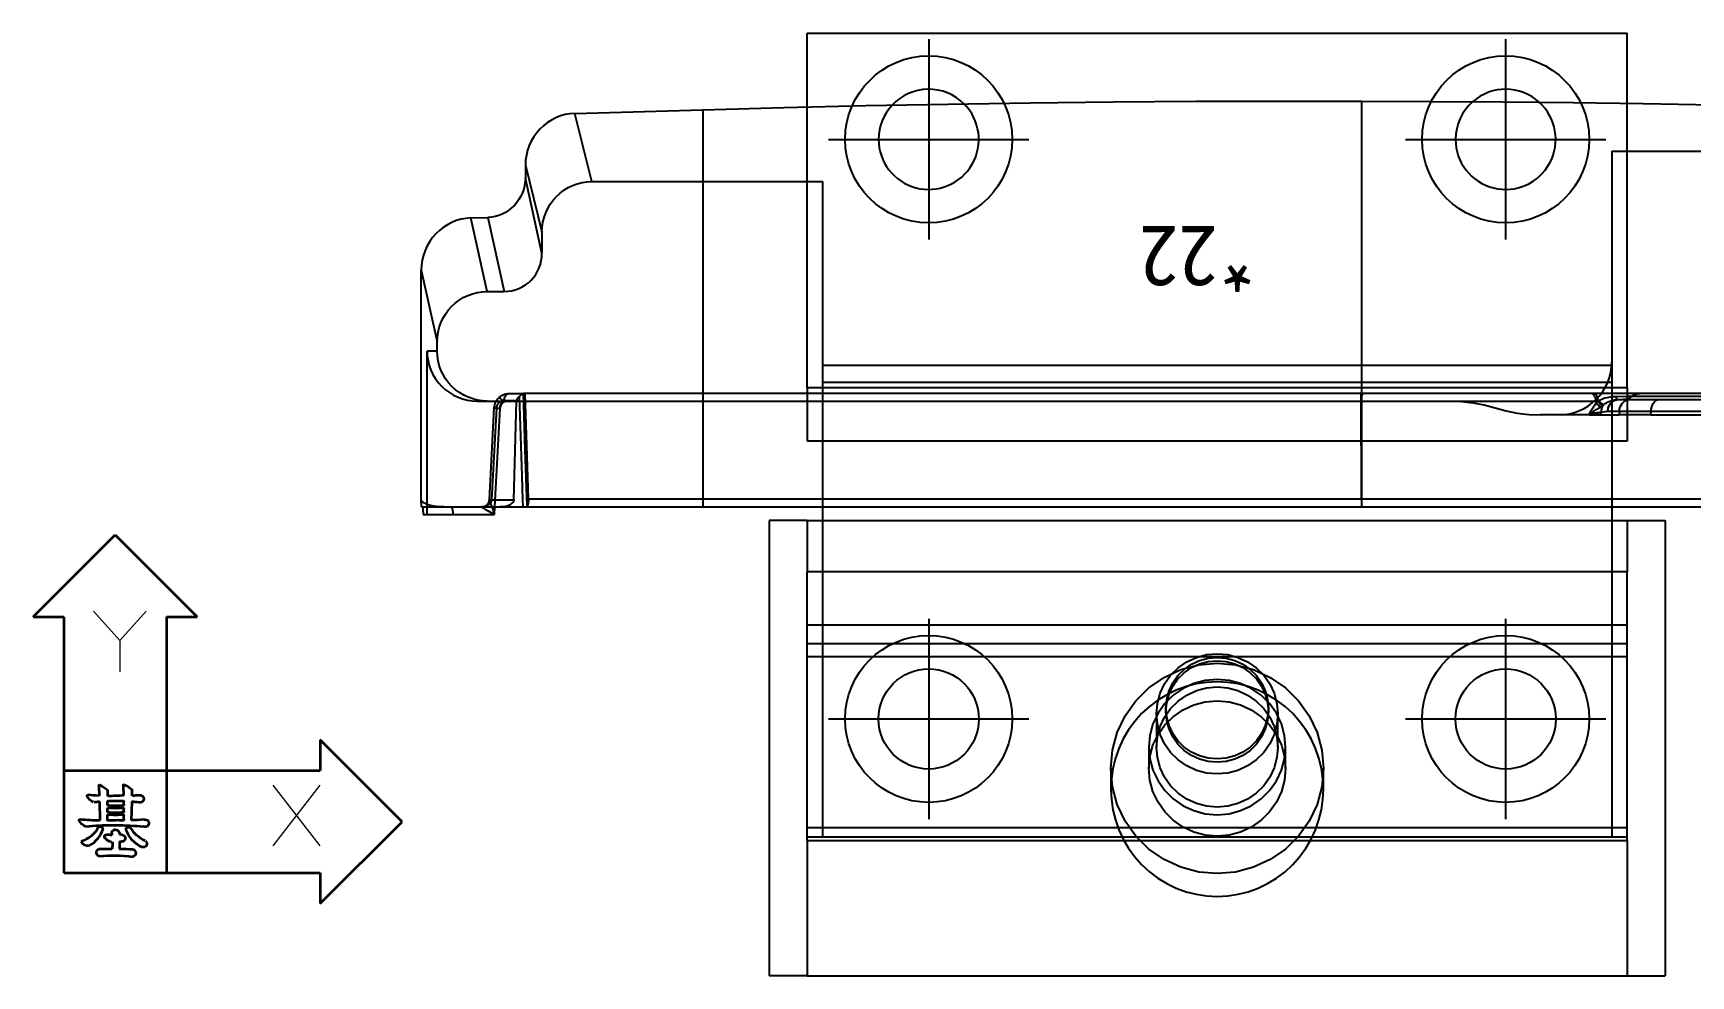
# Model space of a CAD drawing. Header units: millimetres. Extents: x 632 to 3922, y 1402 to 2001.
# Drawn here: x 3040.2 to 3094.8, y 1794.2 to 1825.3 of the extents above; entities that cross this region are included whole.
import ezdxf
from ezdxf.enums import TextEntityAlignment as Align
from ezdxf.lldxf.tags import DXFTag

# ---------------------------------------------------------------- set-up
doc = ezdxf.new("R2010")
doc.units = ezdxf.units.MM
for name, color, linetype in [('4', 4, 'Continuous'), ('7', 7, 'Continuous'), ('8', 8, 'Continuous'), ('BO', 7, 'Continuous'), ('CE', 1, 'CENTER'), ('H1', 2, 'HIDDEN')]:
    doc.layers.add(name, color=color, linetype=linetype)
doc.styles.add('JM_Standard', font='', dxfattribs={"height": 3})
doc.styles.get('JM_Standard').set_extended_font_data('DotumChe')
tags = doc.linetypes.add('CENTER', pattern=[2, 1.25, -0.25, 0.25, -0.25]).pattern_tags.tags
tags[10:11] = [DXFTag(74, 4), DXFTag(75, 0), DXFTag(340, '0'), DXFTag(46, 1.0), DXFTag(50, 0.0), DXFTag(44, 0.0), DXFTag(45, 0.0)]
tags[8:9] = [DXFTag(74, 4), DXFTag(75, 0), DXFTag(340, '0'), DXFTag(46, 1.0), DXFTag(50, 0.0), DXFTag(44, 0.0), DXFTag(45, 0.0)]
tags[6:7] = [DXFTag(74, 4), DXFTag(75, 0), DXFTag(340, '0'), DXFTag(46, 1.0), DXFTag(50, 0.0), DXFTag(44, 0.0), DXFTag(45, 0.0)]
tags[4:5] = [DXFTag(74, 4), DXFTag(75, 0), DXFTag(340, '0'), DXFTag(46, 1.0), DXFTag(50, 0.0), DXFTag(44, 0.0), DXFTag(45, 0.0)]
tags = doc.linetypes.add('HIDDEN', pattern=[0.375, 0.25, -0.125]).pattern_tags.tags
tags[6:7] = [DXFTag(74, 4), DXFTag(75, 0), DXFTag(340, '0'), DXFTag(46, 1.0), DXFTag(50, 0.0), DXFTag(44, 0.0), DXFTag(45, 0.0)]
tags[4:5] = [DXFTag(74, 4), DXFTag(75, 0), DXFTag(340, '0'), DXFTag(46, 1.0), DXFTag(50, 0.0), DXFTag(44, 0.0), DXFTag(45, 0.0)]

# ---------------------------------------------------------------- blocks, each defined once
blk = doc.blocks.new('20180426_233941')
at = {"layer": '7', "lineweight": 35, "ltscale": 0.190915}
for p, q in [((-1.08, 13.86), (-6.48, 8.46)), ((4.32, 8.46), (-1.08, 13.86)), ((-19.98, -5.04), (-14.58, 0.36)), ((-14.58, -10.44), (-19.98, -5.04))]:
    blk.add_line(p, q, dxfattribs=at)
at = {"layer": '7', "lineweight": 35, "ltscale": 0.050623}
for p, q in [((-4.46, 8.46), (-6.48, 8.46)), ((4.32, 8.46), (2.29, 8.46)), ((-14.58, 0.36), (-14.58, -1.67)), ((-14.58, -8.42), (-14.58, -10.44))]:
    blk.add_line(p, q, dxfattribs=at)
at = {"layer": '7', "lineweight": 35, "ltscale": 0.421875}
for p, q in [((-4.46, 8.46), (-4.46, -8.42)), ((2.29, 8.46), (2.29, -8.42)), ((2.29, -1.67), (-14.58, -1.67)), ((2.29, -8.42), (-14.58, -8.42))]:
    blk.add_line(p, q, dxfattribs=at)
at = {"layer": '7', "lineweight": 35, "ltscale": 0.009656}
for p, q in [((-2.21, -3.34), (-2.21, -2.95)), ((-0.6, -3.36), (-0.6, -2.97))]:
    blk.add_line(p, q, dxfattribs=at)
at = {"layer": '7', "lineweight": 35, "ltscale": 0.016428}
blk.add_line((-1.61, -2.66), (-1.64, -3.32), dxfattribs=at)
at = {"layer": '7', "lineweight": 35, "ltscale": 0.016416}
blk.add_line((0, -2.69), (-0.03, -3.34), dxfattribs=at)
at = {"layer": '7', "lineweight": 35, "ltscale": 0.031171}
blk.add_line((-2.18, -3.7), (-2.13, -4.95), dxfattribs=at)
at = {"layer": '7', "lineweight": 35, "ltscale": 0.004626}
blk.add_line((-1.66, -3.91), (-1.66, -3.73), dxfattribs=at)
at = {"layer": '7', "lineweight": 35, "ltscale": 0.004272}
blk.add_line((-1.66, -4.37), (-1.66, -4.2), dxfattribs=at)
at = {"layer": '7', "lineweight": 35, "ltscale": 0.004614}
blk.add_line((-0.58, -3.91), (-0.58, -3.73), dxfattribs=at)
at = {"layer": '7', "lineweight": 35, "ltscale": 0.00426}
blk.add_line((-0.58, -4.37), (-0.58, -4.2), dxfattribs=at)
at = {"layer": '7', "lineweight": 35, "ltscale": 0.031562}
blk.add_line((-0.04, -3.71), (-0.08, -4.97), dxfattribs=at)
at = {"layer": '7', "lineweight": 35, "ltscale": 0.006421}
blk.add_line((-1.66, -4.9), (-1.66, -4.64), dxfattribs=at)
at = {"layer": '7', "lineweight": 35, "ltscale": 0.006689}
blk.add_line((-0.58, -4.91), (-0.58, -4.64), dxfattribs=at)
at = {"layer": '7', "lineweight": 35, "ltscale": 0.00078125}
blk.add_line((0.86, -5.36), (0.83, -5.36), dxfattribs=at)
at = {"layer": '7', "lineweight": 35, "ltscale": 0.003181}
blk.add_line((-1.52, -5.91), (-1.39, -5.89), dxfattribs=at)
at = {"layer": '7', "lineweight": 35, "ltscale": 0.003772}
blk.add_line((-1.52, -6.36), (-1.37, -6.36), dxfattribs=at)
at = {"layer": '7', "lineweight": 13}
for points in [[(0.35, 8.84), (-1.39, 6.9), (-3.13, 8.84)], [(-1.39, 6.9), (-1.39, 4.84)], [(-11.46, -2.64), (-14.56, -6.64)], [(-14.56, -2.64), (-11.46, -6.64)]]:
    blk.add_lwpolyline(points, dxfattribs=at)
at = {"layer": '7', "lineweight": 35}
for centre, radius, start, end in [((-0.86, -4.42), 2, 114.833, 132.7125), ((-1.67, -2.66), 0.0605, 358, 114.833), ((0.75, -4.44), 2, 114.833, 132.7125), ((-0.06, -2.68), 0.0605, 358, 114.833), ((-2.72, -3.53), 0.246, 70.8485, 297.0351), ((-1.79, 3.36), 6.71, 262.7323, 266.3415), ((-1.16, -15.75), 12.09, 94.8447, 96.9581), ((-1.6, -3.73), 0.0605, 92.2715, 180), ((-1.6, -3.91), 0.0605, 180, 265.3577), ((-1.6, -4.2), 0.0605, 85.6235, 180), ((-0.68, 8.76), 12.11, 265.4049, 270.3664), ((-1.13, -15.75), 12.09, 87.6616, 92.2715), ((-1.12, 2.05), 6.05, 265.3577, 274.6277), ((-1.12, 2.13), 6.29, 265.6235, 274.3627), ((-0.64, -4.2), 0.0605, 360, 94.3627), ((-0.64, -3.73), 0.0605, 360, 87.6616), ((-0.64, -3.91), 0.0605, 274.6277, 360), ((-1.16, -15.75), 12.09, 83.0419, 84.6991), ((-0.68, 8.76), 12.11, 273.104, 276.5679), ((-0.02, -2.92), 0.907, 293.5021, 329.8782), ((0.71, -3.34), 0.0605, 329.8782, 96.5679), ((-3.06, -5.14), 0.246, 70.8485, 297.0351), ((-3.87, -4.4), 2.06, 292.9437, 330.2812), ((-1.27, 22.25), 27.21, 266.3933, 268.186), ((-1.05, -25.94), 20.67, 90.2698, 95.3198), ((-2.2, -3.99), 1.44, 274.7831, 279.9078), ((-1.93, -5.54), 0.135, 339.6209, 99.9078), ((-1.07, -17.36), 12.09, 92.8883, 92.935), ((-1.6, -4.37), 0.0605, 180, 265.7054), ((-1.6, -4.64), 0.0605, 85.9338, 180), ((-1.6, -4.9), 0.0605, 180, 270.6239), ((-1.12, 2.08), 6.53, 265.7054, 274.281), ((-1.12, 2.17), 6.77, 265.9338, 274.0533), ((-1.68, 1.75), 6.71, 270.6239, 273.2597), ((-1.07, -17.36), 12.09, 92.2525, 92.2579), ((-0.57, 7.14), 12.11, 266.5777, 269.692), ((-1.07, -17.36), 12.09, 90.6301, 90.8438), ((-1.07, -17.36), 12.09, 88.9662, 90.3964), ((-0.64, -17.36), 12.09, 83.0419, 91.0338), ((-0.64, -4.64), 0.0605, 360, 94.0533), ((-0.64, -4.91), 0.0605, 269.692, 360), ((-0.64, -4.37), 0.0605, 274.281, 360), ((-0.13, -5.51), 0.135, 139.1692, 199.3705), ((-0.08, -5.56), 0.205, 98.6708, 139.1692), ((-0.09, -5.49), 0.135, 29.5671, 98.6708), ((-0.16, 7.14), 12.11, 270.3831, 276.5679), ((1.82, -4.4), 2.06, 209.5671, 251.3755), ((0.5, -4.53), 0.907, 293.5021, 329.8782), ((1.23, -4.95), 0.0605, 329.8782, 96.5679), ((-2.93, -6.49), 0.238, 126.2917, 293.42), ((-3.7, -4.89), 2.02, 295.3578, 339.6209), ((-1.52, -6.13), 0.225, 88.871, 270.4159), ((-0.89, -5.97), 0.508, 154.5673, 171.0267), ((3.6, -6.42), 4.97, 179.2566, 184.6735), ((-1.1, -5.81), 0.248, 356.8253, 167.2434), ((-2.32, -18.97), 12.7, 83.0419, 83.5574), ((4.07, -6.47), 4.97, 178.6973, 184.0536), ((4.07, -6.47), 4.97, 172.4356, 173.7361), ((-1.82, 6.76), 12.72, 274.3072, 275.8574), ((-1.13, -5.49), 0.953, 293.5021, 319.1784), ((-0.51, -6.03), 0.135, 319.1784, 95.8574), ((1.65, -4.89), 2.02, 199.3705, 239.3814), ((0.7, -6.1), 0.532, 261.4519, 331.3614), ((-2.18, -7.1), 0.254, 105.1121, 259.0197), ((-1.37, -19.53), 12.7, 89.916, 93.9289), ((-0.96, -15.86), 8.6, 83.8202, 98.4614), ((-0.7, -19.52), 12.7, 86.8702, 90.8521), ((-0.1, -7.07), 0.25, 285.625, 67.255)]:
    blk.add_arc(centre, radius, start, end, dxfattribs=at)

msp = doc.modelspace()

# ---------------------------------------------------------------- linework, layer by layer
at = {"layer": '7'}
for p, q in [((3065.685, 1822.876), (3065.685, 1825.308)), ((3065.685, 1825.308), (3092.685, 1825.308)), ((3092.685, 1822.994), (3092.685, 1825.308)), ((3058.032, 1822.663), (3062.241, 1822.785)), ((3056.401, 1820.958), (3056.401, 1820.535)), ((3054.604, 1819.218), (3055.166, 1819.236)), ((3052.973, 1809.947), (3052.973, 1817.503)), ((3052.983, 1809.696), (3053.711, 1809.696)), ((3053.03, 1809.445), (3054.027, 1809.445)), ((3053.711, 1809.696), (3062.241, 1809.696)), ((3054.027, 1809.445), (3055.384, 1809.445)), ((3062.241, 1809.696), (3083.944, 1809.696)), ((3066.185, 1809.696), (3066.185, 1807.56)), ((3083.944, 1809.696), (3099.274, 1809.696)), ((3092.185, 1809.696), (3092.185, 1807.56)), ((3064.435, 1809.249), (3064.435, 1794.249)), ((3065.685, 1809.249), (3064.435, 1809.249)), ((3065.685, 1809.249), (3065.685, 1807.56)), ((3065.685, 1809.249), (3066.185, 1809.249)), ((3092.185, 1809.249), (3092.685, 1809.249)), ((3092.685, 1809.249), (3092.685, 1807.56)), ((3092.685, 1809.249), (3093.935, 1809.249)), ((3093.935, 1809.249), (3093.935, 1794.249)), ((3065.685, 1798.714), (3065.685, 1807.56)), ((3066.185, 1807.56), (3065.685, 1807.56)), ((3092.185, 1807.56), (3066.185, 1807.56)), ((3092.685, 1807.56), (3092.185, 1807.56)), ((3092.685, 1798.714), (3092.685, 1807.56)), ((3065.685, 1798.714), (3065.685, 1794.249)), ((3065.685, 1798.714), (3092.685, 1798.714)), ((3092.685, 1798.714), (3092.685, 1794.249)), ((3065.685, 1794.249), (3064.435, 1794.249)), ((3065.685, 1794.249), (3092.685, 1794.249)), ((3092.685, 1794.249), (3093.935, 1794.249))]:
    msp.add_line(p, q, dxfattribs=at)
for points in [[(3062.241, 1822.785, 0), (3064.921, 1822.857, 0), (3067.615, 1822.919, 0), (3070.32, 1822.971, 0), (3073.035, 1823.012, 0), (3075.756, 1823.042, 0), (3078.483, 1823.062, 0), (3081.213, 1823.071, 0), (3083.944, 1823.07, 0)], [(3083.944, 1823.07, 0), (3086.267, 1823.061, 0), (3088.588, 1823.043, 0), (3090.905, 1823.018, 0), (3093.217, 1822.985, 0), (3095.523, 1822.945, 0), (3097.82, 1822.896, 0), (3100.109, 1822.84, 0), (3102.386, 1822.776, 0)], [(3058.032, 1822.663, 0), (3057.87, 1822.651, 0), (3057.711, 1822.622, 0), (3057.556, 1822.578, 0), (3057.406, 1822.519, 0), (3057.262, 1822.445, 0), (3057.126, 1822.359, 0), (3056.998, 1822.259, 0), (3056.881, 1822.148, 0), (3056.774, 1822.025, 0), (3056.679, 1821.893, 0), (3056.596, 1821.752, 0), (3056.527, 1821.603, 0), (3056.473, 1821.448, 0), (3056.433, 1821.288, 0), (3056.409, 1821.124, 0), (3056.401, 1820.958, 0)], [(3056.401, 1820.535, 0), (3056.395, 1820.409, 0), (3056.376, 1820.285, 0), (3056.346, 1820.163, 0), (3056.305, 1820.045, 0), (3056.253, 1819.932, 0), (3056.191, 1819.825, 0), (3056.119, 1819.725, 0), (3056.038, 1819.632, 0), (3055.949, 1819.547, 0), (3055.853, 1819.471, 0), (3055.75, 1819.404, 0), (3055.641, 1819.348, 0), (3055.527, 1819.303, 0), (3055.409, 1819.268, 0), (3055.288, 1819.246, 0), (3055.166, 1819.236, 0)], [(3054.604, 1819.218, 0), (3054.442, 1819.204, 0), (3054.282, 1819.175, 0), (3054.126, 1819.13, 0), (3053.976, 1819.07, 0), (3053.832, 1818.995, 0), (3053.696, 1818.908, 0), (3053.569, 1818.807, 0), (3053.452, 1818.695, 0), (3053.345, 1818.572, 0), (3053.25, 1818.44, 0), (3053.168, 1818.298, 0), (3053.1, 1818.149, 0), (3053.045, 1817.994, 0), (3053.006, 1817.833, 0), (3052.981, 1817.669, 0), (3052.973, 1817.503, 0)], [(3053.711, 1809.696, 0), (3053.686, 1809.697, 0), (3053.662, 1809.697, 0), (3053.636, 1809.698, 0), (3053.61, 1809.699, 0), (3053.581, 1809.7, 0), (3053.55, 1809.702, 0), (3053.516, 1809.705, 0), (3053.477, 1809.709, 0), (3053.433, 1809.715, 0), (3053.381, 1809.723, 0), (3053.32, 1809.734, 0), (3053.248, 1809.752, 0), (3053.165, 1809.779, 0), (3053.077, 1809.819, 0), (3053.004, 1809.876, 0), (3052.973, 1809.947, 0)], [(3052.983, 1809.696, 0), (3052.983, 1809.697, 0), (3052.982, 1809.7, 0), (3052.981, 1809.705, 0), (3052.98, 1809.711, 0), (3052.979, 1809.72, 0), (3052.978, 1809.731, 0), (3052.978, 1809.743, 0), (3052.977, 1809.758, 0), (3052.976, 1809.776, 0), (3052.975, 1809.795, 0), (3052.975, 1809.816, 0), (3052.974, 1809.84, 0), (3052.974, 1809.865, 0), (3052.974, 1809.892, 0), (3052.973, 1809.919, 0), (3052.973, 1809.947, 0)], [(3053.021, 1809.696, 0), (3053.022, 1809.696, 0), (3053.023, 1809.694, 0), (3053.023, 1809.69, 0), (3053.024, 1809.684, 0), (3053.025, 1809.677, 0), (3053.025, 1809.674, 0)], [(3053.025, 1809.674, 0), (3053.026, 1809.668, 0), (3053.026, 1809.657, 0), (3053.027, 1809.645, 0), (3053.027, 1809.632, 0), (3053.028, 1809.617, 0), (3053.028, 1809.601, 0), (3053.029, 1809.584, 0), (3053.029, 1809.566, 0), (3053.029, 1809.547, 0), (3053.03, 1809.527, 0), (3053.03, 1809.507, 0), (3053.03, 1809.486, 0), (3053.03, 1809.465, 0), (3053.03, 1809.445, 0)], [(3055.384, 1809.445, 0), (3055.397, 1809.696, 0)]]:
    msp.add_polyline3d(points, dxfattribs=at)
for centre in [(3069.685, 1802.714), (3088.685, 1802.714)]:
    msp.add_circle(centre, 1.65, dxfattribs=at)
for centre, start, end in [((3069.685, 1821.808), 45.2517, 136.81), ((3088.685, 1821.808), 47.8719, 131.0613)]:
    msp.add_arc(centre, 1.65, start, end, dxfattribs=at)
at = {"layer": '8'}
for p, q in [((3083.944, 1809.696), (3083.944, 1823.07)), ((3062.241, 1822.785), (3062.241, 1809.696))]:
    msp.add_line(p, q, dxfattribs=at)
for points in [[(3054.027, 1809.445, 0), (3054.026, 1809.489, 0), (3054.022, 1809.531, 0), (3054.017, 1809.571, 0), (3054.01, 1809.607, 0), (3054.001, 1809.638, 0), (3053.991, 1809.663, 0), (3053.979, 1809.681, 0), (3053.967, 1809.693, 0), (3053.954, 1809.696, 0)], [(3054.967, 1809.696, 0), (3054.966, 1809.696, 0), (3054.965, 1809.696, 0), (3054.965, 1809.695, 0), (3054.965, 1809.694, 0), (3054.966, 1809.693, 0), (3054.968, 1809.692, 0), (3054.97, 1809.69, 0), (3054.972, 1809.688, 0), (3054.975, 1809.686, 0), (3054.979, 1809.684, 0), (3054.983, 1809.681, 0), (3054.987, 1809.679, 0), (3054.993, 1809.675, 0), (3054.999, 1809.672, 0), (3055.011, 1809.665, 0), (3055.023, 1809.658, 0), (3055.036, 1809.65, 0), (3055.05, 1809.642, 0), (3055.064, 1809.634, 0), (3055.091, 1809.619, 0), (3055.119, 1809.603, 0), (3055.147, 1809.586, 0), (3055.175, 1809.57, 0), (3055.23, 1809.538, 0), (3055.284, 1809.506, 0), (3055.338, 1809.474, 0), (3055.382, 1809.447, 0), (3055.384, 1809.445, 0)], [(3055.384, 1809.445, 0), (3055.383, 1809.449, 0), (3055.369, 1809.5, 0), (3055.34, 1809.594, 0), (3055.326, 1809.641, 0), (3055.31, 1809.687, 0), (3055.307, 1809.697, 0)]]:
    msp.add_polyline3d(points, dxfattribs=at)
at = {"layer": 'CE'}
for p, q in [((3069.685, 1825.108), (3069.685, 1818.508)), ((3088.685, 1825.108), (3088.685, 1818.508)), ((3066.385, 1821.808), (3072.985, 1821.808)), ((3085.385, 1821.808), (3091.985, 1821.808)), ((3069.685, 1806.014), (3069.685, 1799.414)), ((3088.685, 1806.014), (3088.685, 1799.414)), ((3066.385, 1802.714), (3072.985, 1802.714)), ((3085.385, 1802.714), (3091.985, 1802.714))]:
    msp.add_line(p, q, dxfattribs=at)
at = {"layer": 'H1'}
for p, q in [((3092.685, 1813.619), (3092.685, 1822.994)), ((3058.591, 1820.415), (3058.032, 1822.663)), ((3065.685, 1813.619), (3065.685, 1822.876)), ((3092.185, 1821.418), (3092.185, 1814.484)), ((3092.185, 1821.418), (3109.283, 1821.418)), ((3056.401, 1820.958), (3056.948, 1818.757)), ((3056.948, 1818.054), (3056.401, 1820.535)), ((3058.591, 1820.415), (3066.185, 1820.415)), ((3066.185, 1820.415), (3066.185, 1814.356)), ((3055.138, 1816.796), (3054.604, 1819.218)), ((3055.166, 1819.236), (3055.704, 1816.796)), ((3056.948, 1818.757), (3056.948, 1818.054)), ((3052.973, 1817.503), (3053.496, 1815.134)), ((3055.138, 1816.796), (3055.704, 1816.796)), ((3053.163, 1809.696), (3053.163, 1814.835)), ((3053.496, 1814.835), (3053.163, 1814.835)), ((3053.496, 1814.835), (3053.496, 1815.134)), ((3092.181, 1814.356), (3066.185, 1814.356)), ((3066.185, 1814.356), (3066.185, 1813.794)), ((3092.185, 1814.484), (3092.185, 1813.794)), ((3092.185, 1813.794), (3066.185, 1813.794)), ((3066.185, 1813.794), (3066.185, 1809.696)), ((3092.185, 1813.794), (3092.185, 1812.734)), ((3054.814, 1813.185), (3055.673, 1813.185)), ((3055.673, 1813.185), (3055.817, 1813.185)), ((3056.114, 1813.198), (3055.696, 1813.198)), ((3055.817, 1813.185), (3083.923, 1813.185)), ((3055.878, 1813.436), (3056.347, 1813.436)), ((3056.393, 1813.436), (3056.347, 1813.436)), ((3083.932, 1813.436), (3056.393, 1813.436)), ((3066.185, 1813.619), (3065.685, 1813.619)), ((3065.685, 1813.619), (3065.685, 1811.862)), ((3092.185, 1813.619), (3066.185, 1813.619)), ((3083.923, 1813.185), (3086.858, 1813.185)), ((3083.935, 1809.96), (3083.932, 1813.436)), ((3102.241, 1813.436), (3083.932, 1813.436)), ((3086.858, 1813.185), (3091.664, 1813.185)), ((3092.685, 1813.619), (3092.185, 1813.619)), ((3092.391, 1813.236), (3092.391, 1813.236)), ((3092.391, 1813.236), (3092.535, 1813.236)), ((3092.535, 1813.236), (3092.552, 1813.236)), ((3092.552, 1813.236), (3092.559, 1813.236)), ((3092.685, 1813.619), (3092.685, 1811.862)), ((3055.218, 1809.934), (3055.376, 1812.961)), ((3055.445, 1812.961), (3055.287, 1809.934)), ((3091.446, 1812.734), (3089.83, 1812.734)), ((3091.446, 1812.734), (3091.446, 1812.734)), ((3091.825, 1812.734), (3092.426, 1812.734)), ((3092.051, 1812.855), (3092.431, 1812.855)), ((3092.185, 1812.734), (3092.185, 1809.696)), ((3092.431, 1812.855), (3092.426, 1812.734)), ((3093.472, 1812.734), (3093.477, 1812.855)), ((3093.472, 1812.734), (3100.242, 1812.734)), ((3093.477, 1812.855), (3100.249, 1812.855)), ((3066.185, 1811.862), (3065.685, 1811.862)), ((3092.185, 1811.862), (3066.185, 1811.862)), ((3092.685, 1811.862), (3092.185, 1811.862)), ((3055.287, 1809.934), (3056.023, 1809.934)), ((3056.509, 1809.96), (3083.935, 1809.96)), ((3083.935, 1809.96), (3099.18, 1809.96)), ((3053.163, 1809.445), (3053.163, 1809.696)), ((3066.185, 1809.249), (3092.185, 1809.249)), ((3066.185, 1807.56), (3066.185, 1799.128)), ((3092.185, 1807.56), (3092.185, 1799.128)), ((3066.185, 1805.803), (3065.685, 1805.803)), ((3092.185, 1805.803), (3066.185, 1805.803)), ((3092.685, 1805.803), (3092.185, 1805.803)), ((3066.185, 1805.187), (3065.685, 1805.187)), ((3092.185, 1805.187), (3066.185, 1805.187)), ((3092.685, 1805.187), (3092.185, 1805.187)), ((3066.185, 1804.756), (3065.685, 1804.756)), ((3092.185, 1804.756), (3066.185, 1804.756)), ((3092.685, 1804.756), (3092.185, 1804.756)), ((3077.185, 1802.881), (3077.185, 1801.785)), ((3077.498, 1803.067), (3077.498, 1802.957)), ((3080.873, 1802.957), (3080.873, 1803.067)), ((3081.185, 1801.785), (3081.185, 1802.881)), ((3076.935, 1801.785), (3076.935, 1801.082)), ((3081.435, 1801.082), (3081.435, 1801.785)), ((3075.685, 1801.082), (3075.685, 1800.401)), ((3082.685, 1800.401), (3082.685, 1801.082)), ((3066.185, 1799.128), (3065.685, 1799.128)), ((3092.185, 1799.128), (3066.185, 1799.128)), ((3066.185, 1799.128), (3066.185, 1798.814)), ((3092.685, 1799.128), (3092.185, 1799.128)), ((3092.185, 1799.128), (3092.185, 1798.814)), ((3066.185, 1798.814), (3065.685, 1798.814)), ((3092.185, 1798.814), (3066.185, 1798.814)), ((3092.685, 1798.814), (3092.185, 1798.814))]:
    msp.add_line(p, q, dxfattribs=at)
for points in [[(3056.948, 1818.757, 0), (3056.955, 1818.918, 0), (3056.978, 1819.078, 0), (3057.017, 1819.234, 0), (3057.07, 1819.387, 0), (3057.138, 1819.533, 0), (3057.22, 1819.673, 0), (3057.315, 1819.804, 0), (3057.423, 1819.925, 0), (3057.542, 1820.035, 0), (3057.672, 1820.133, 0), (3057.811, 1820.217, 0), (3057.957, 1820.288, 0), (3058.11, 1820.343, 0), (3058.267, 1820.383, 0), (3058.428, 1820.407, 0), (3058.591, 1820.415, 0)], [(3055.704, 1816.796, 0), (3055.827, 1816.802, 0), (3055.949, 1816.82, 0), (3056.068, 1816.851, 0), (3056.184, 1816.893, 0), (3056.295, 1816.947, 0), (3056.4, 1817.011, 0), (3056.499, 1817.086, 0), (3056.589, 1817.169, 0), (3056.67, 1817.261, 0), (3056.742, 1817.361, 0), (3056.804, 1817.467, 0), (3056.855, 1817.578, 0), (3056.895, 1817.693, 0), (3056.924, 1817.812, 0), (3056.942, 1817.933, 0), (3056.948, 1818.054, 0)], [(3053.496, 1815.134, 0), (3053.503, 1815.295, 0), (3053.526, 1815.455, 0), (3053.564, 1815.611, 0), (3053.617, 1815.764, 0), (3053.685, 1815.91, 0), (3053.767, 1816.05, 0), (3053.862, 1816.181, 0), (3053.969, 1816.303, 0), (3054.088, 1816.413, 0), (3054.218, 1816.511, 0), (3054.356, 1816.596, 0), (3054.503, 1816.667, 0), (3054.656, 1816.723, 0), (3054.814, 1816.763, 0), (3054.975, 1816.788, 0), (3055.138, 1816.796, 0)], [(3053.163, 1814.835, 0), (3053.171, 1814.674, 0), (3053.195, 1814.513, 0), (3053.235, 1814.356, 0), (3053.289, 1814.204, 0), (3053.358, 1814.057, 0), (3053.442, 1813.918, 0), (3053.538, 1813.788, 0), (3053.647, 1813.668, 0), (3053.767, 1813.56, 0), (3053.897, 1813.463, 0), (3054.036, 1813.38, 0), (3054.183, 1813.311, 0), (3054.335, 1813.256, 0), (3054.492, 1813.217, 0), (3054.653, 1813.193, 0), (3054.814, 1813.185, 0)], [(3055.147, 1813.185, 0), (3054.985, 1813.193, 0), (3054.825, 1813.217, 0), (3054.668, 1813.256, 0), (3054.515, 1813.311, 0), (3054.369, 1813.38, 0), (3054.23, 1813.463, 0), (3054.1, 1813.56, 0), (3053.979, 1813.668, 0), (3053.871, 1813.788, 0), (3053.774, 1813.918, 0), (3053.691, 1814.057, 0), (3053.621, 1814.204, 0), (3053.567, 1814.356, 0), (3053.527, 1814.513, 0), (3053.504, 1814.674, 0), (3053.496, 1814.835, 0)], [(3055.376, 1812.961, 0), (3055.382, 1813.014, 0), (3055.393, 1813.066, 0), (3055.41, 1813.116, 0), (3055.431, 1813.163, 0), (3055.456, 1813.208, 0), (3055.486, 1813.248, 0), (3055.518, 1813.285, 0), (3055.554, 1813.318, 0), (3055.591, 1813.346, 0), (3055.63, 1813.371, 0), (3055.67, 1813.391, 0), (3055.71, 1813.408, 0), (3055.752, 1813.42, 0), (3055.794, 1813.429, 0), (3055.836, 1813.435, 0), (3055.878, 1813.436, 0)], [(3055.696, 1813.198, 0), (3055.68, 1813.198, 0), (3055.663, 1813.196, 0), (3055.647, 1813.194, 0), (3055.63, 1813.19, 0), (3055.612, 1813.184, 0), (3055.594, 1813.177, 0), (3055.576, 1813.168, 0), (3055.557, 1813.156, 0), (3055.538, 1813.143, 0), (3055.519, 1813.126, 0), (3055.501, 1813.106, 0), (3055.484, 1813.082, 0), (3055.47, 1813.056, 0), (3055.458, 1813.026, 0), (3055.449, 1812.994, 0), (3055.445, 1812.961, 0)], [(3055.548, 1813.313, 0), (3055.544, 1813.309, 0), (3055.526, 1813.293, 0)], [(3055.526, 1813.293, 0), (3055.532, 1813.295, 0), (3055.54, 1813.294, 0), (3055.551, 1813.289, 0), (3055.565, 1813.281, 0), (3055.58, 1813.27, 0), (3055.597, 1813.257, 0), (3055.616, 1813.242, 0), (3055.634, 1813.225, 0), (3055.653, 1813.206, 0), (3055.671, 1813.187, 0), (3055.673, 1813.185, 0)], [(3055.817, 1813.185, 0), (3055.795, 1813.184, 0), (3055.774, 1813.182, 0), (3055.753, 1813.177, 0), (3055.732, 1813.17, 0), (3055.712, 1813.162, 0), (3055.692, 1813.152, 0), (3055.674, 1813.14, 0), (3055.656, 1813.127, 0), (3055.643, 1813.115, 0), (3055.631, 1813.103, 0), (3055.62, 1813.089, 0), (3055.61, 1813.075, 0), (3055.601, 1813.06, 0), (3055.593, 1813.045, 0), (3055.586, 1813.03, 0), (3055.58, 1813.014, 0), (3055.575, 1812.998, 0), (3055.571, 1812.981, 0), (3055.569, 1812.965, 0), (3055.567, 1812.948, 0)], [(3055.568, 1812.953, 0), (3055.57, 1812.981, 0), (3055.575, 1813.009, 0), (3055.583, 1813.037, 0), (3055.592, 1813.065, 0), (3055.604, 1813.091, 0), (3055.617, 1813.115, 0), (3055.633, 1813.14, 0), (3055.651, 1813.162, 0), (3055.662, 1813.174, 0), (3055.673, 1813.185, 0)], [(3055.703, 1813.255, 0), (3055.702, 1813.253, 0), (3055.692, 1813.231, 0), (3055.686, 1813.216, 0), (3055.679, 1813.201, 0), (3055.673, 1813.185, 0)], [(3055.696, 1813.198, 0), (3055.7, 1813.242, 0), (3055.71, 1813.283, 0), (3055.725, 1813.322, 0), (3055.745, 1813.357, 0), (3055.768, 1813.386, 0), (3055.795, 1813.409, 0), (3055.824, 1813.425, 0), (3055.855, 1813.434, 0), (3055.878, 1813.436, 0)], [(3056.023, 1809.934, 0), (3056.114, 1813.198, 0)], [(3056.206, 1813.342, 0), (3056.192, 1813.331, 0), (3056.178, 1813.32, 0), (3056.165, 1813.307, 0), (3056.153, 1813.294, 0), (3056.144, 1813.283, 0), (3056.137, 1813.272, 0), (3056.132, 1813.263, 0), (3056.128, 1813.255, 0), (3056.124, 1813.246, 0), (3056.12, 1813.235, 0), (3056.117, 1813.223, 0), (3056.116, 1813.215, 0), (3056.115, 1813.207, 0), (3056.114, 1813.198, 0)], [(3056.324, 1813.428, 0), (3056.321, 1813.426, 0), (3056.317, 1813.424, 0), (3056.313, 1813.421, 0), (3056.308, 1813.418, 0), (3056.303, 1813.414, 0), (3056.298, 1813.41, 0), (3056.292, 1813.406, 0), (3056.286, 1813.402, 0), (3056.279, 1813.397, 0), (3056.271, 1813.392, 0), (3056.264, 1813.386, 0), (3056.256, 1813.38, 0), (3056.247, 1813.373, 0), (3056.238, 1813.366, 0), (3056.229, 1813.359, 0), (3056.22, 1813.352, 0), (3056.213, 1813.347, 0), (3056.206, 1813.342, 0)], [(3056.328, 1809.696, 0), (3056.327, 1809.722, 0), (3056.32, 1809.922, 0), (3056.294, 1810.723, 0), (3056.206, 1813.342, 0)], [(3056.347, 1813.436, 0), (3056.335, 1813.434, 0), (3056.324, 1813.428, 0)], [(3056.324, 1813.428, 0), (3056.386, 1811.575, 0), (3056.448, 1809.723, 0), (3056.449, 1809.698, 0)], [(3056.509, 1809.96, 0), (3056.45, 1811.722, 0), (3056.393, 1813.436, 0)], [(3083.932, 1813.299, 0), (3083.931, 1813.289, 0), (3083.928, 1813.27, 0), (3083.926, 1813.256, 0), (3083.925, 1813.242, 0), (3083.924, 1813.228, 0), (3083.924, 1813.217, 0), (3083.923, 1813.207, 0), (3083.923, 1813.196, 0), (3083.923, 1813.185, 0)], [(3084.01, 1813.436, 0), (3084.003, 1813.435, 0), (3083.995, 1813.433, 0), (3083.988, 1813.428, 0), (3083.98, 1813.421, 0), (3083.973, 1813.413, 0), (3083.966, 1813.402, 0), (3083.962, 1813.394, 0), (3083.957, 1813.386, 0), (3083.953, 1813.376, 0), (3083.948, 1813.361, 0), (3083.943, 1813.345, 0), (3083.94, 1813.333, 0), (3083.937, 1813.321, 0), (3083.934, 1813.308, 0), (3083.932, 1813.299, 0)], [(3086.858, 1813.185, 0), (3087.231, 1813.171, 0), (3087.601, 1813.13, 0), (3087.976, 1813.059, 0), (3088.344, 1812.959, 0)], [(3091.669, 1813.113, 0), (3091.449, 1812.787, 0)], [(3091.53, 1813.426, 0), (3091.534, 1813.429, 0), (3091.54, 1813.433, 0), (3091.544, 1813.434, 0), (3091.549, 1813.436, 0), (3091.554, 1813.436, 0)], [(3091.597, 1813.371, 0), (3091.588, 1813.382, 0), (3091.579, 1813.392, 0), (3091.568, 1813.402, 0), (3091.556, 1813.411, 0), (3091.543, 1813.419, 0), (3091.53, 1813.426, 0)], [(3091.723, 1813.171, 0), (3091.724, 1813.188, 0), (3091.725, 1813.206, 0), (3091.724, 1813.223, 0), (3091.723, 1813.24, 0), (3091.722, 1813.257, 0), (3091.719, 1813.273, 0), (3091.716, 1813.289, 0), (3091.712, 1813.304, 0), (3091.707, 1813.319, 0), (3091.702, 1813.333, 0), (3091.696, 1813.346, 0), (3091.689, 1813.359, 0), (3091.682, 1813.37, 0), (3091.673, 1813.383, 0), (3091.664, 1813.394, 0), (3091.654, 1813.404, 0), (3091.644, 1813.412, 0), (3091.631, 1813.421, 0), (3091.618, 1813.427, 0), (3091.604, 1813.432, 0), (3091.591, 1813.435, 0), (3091.575, 1813.436, 0)], [(3091.642, 1813.291, 0), (3091.636, 1813.305, 0), (3091.63, 1813.319, 0), (3091.622, 1813.333, 0), (3091.615, 1813.346, 0), (3091.606, 1813.359, 0), (3091.597, 1813.371, 0)], [(3091.663, 1813.236, 0), (3091.662, 1813.243, 0), (3091.66, 1813.25, 0), (3091.657, 1813.257, 0), (3091.655, 1813.264, 0), (3091.648, 1813.278, 0), (3091.642, 1813.291, 0)], [(3091.664, 1813.185, 0), (3091.664, 1813.187, 0), (3091.664, 1813.189, 0), (3091.664, 1813.194, 0), (3091.664, 1813.204, 0), (3091.665, 1813.215, 0), (3091.664, 1813.225, 0), (3091.663, 1813.236, 0)], [(3091.664, 1813.185, 0), (3091.669, 1813.113, 0)], [(3091.671, 1813.109, 0), (3091.687, 1813.096, 0), (3091.703, 1813.083, 0), (3091.718, 1813.069, 0), (3091.733, 1813.057, 0), (3091.747, 1813.044, 0), (3091.761, 1813.032, 0), (3091.773, 1813.021, 0), (3091.785, 1813.01, 0), (3091.791, 1813.004, 0), (3091.797, 1812.999, 0), (3091.807, 1812.99, 0)], [(3091.723, 1813.171, 0), (3091.672, 1813.111, 0)], [(3091.739, 1813.189, 0), (3091.739, 1813.189, 0), (3091.723, 1813.171, 0)], [(3091.723, 1813.171, 0), (3091.755, 1813.142, 0), (3091.785, 1813.113, 0), (3091.812, 1813.087, 0), (3091.836, 1813.063, 0), (3091.855, 1813.043, 0), (3091.866, 1813.03, 0)], [(3091.756, 1813.197, 0), (3091.739, 1813.189, 0), (3091.739, 1813.189, 0)], [(3092.33, 1813.33, 0), (3092.196, 1813.322, 0), (3092.135, 1813.315, 0), (3092.074, 1813.305, 0), (3092.013, 1813.293, 0), (3091.952, 1813.277, 0), (3091.902, 1813.261, 0), (3091.853, 1813.242, 0), (3091.803, 1813.221, 0), (3091.756, 1813.197, 0)], [(3091.756, 1813.197, 0), (3091.767, 1813.186, 0), (3091.779, 1813.175, 0), (3091.791, 1813.164, 0), (3091.802, 1813.153, 0), (3091.813, 1813.142, 0), (3091.823, 1813.132, 0), (3091.833, 1813.122, 0), (3091.843, 1813.112, 0), (3091.852, 1813.103, 0), (3091.861, 1813.094, 0), (3091.869, 1813.086, 0), (3091.876, 1813.078, 0), (3091.883, 1813.071, 0), (3091.889, 1813.064, 0), (3091.895, 1813.058, 0), (3091.899, 1813.053, 0)], [(3091.899, 1813.053, 0), (3091.932, 1813.081, 0), (3091.967, 1813.107, 0), (3092.005, 1813.131, 0), (3092.044, 1813.152, 0), (3092.086, 1813.172, 0), (3092.13, 1813.188, 0), (3092.175, 1813.201, 0), (3092.221, 1813.211, 0), (3092.253, 1813.216, 0)], [(3092.051, 1812.855, 0), (3092.059, 1812.924, 0), (3092.077, 1812.991, 0), (3092.105, 1813.053, 0), (3092.142, 1813.108, 0), (3092.186, 1813.155, 0), (3092.237, 1813.192, 0), (3092.292, 1813.218, 0), (3092.306, 1813.223, 0)], [(3092.051, 1812.855, 0), (3092.054, 1812.888, 0), (3092.059, 1812.922, 0), (3092.066, 1812.954, 0), (3092.076, 1812.986, 0), (3092.088, 1813.017, 0), (3092.102, 1813.046, 0), (3092.119, 1813.075, 0), (3092.137, 1813.101, 0), (3092.157, 1813.125, 0), (3092.179, 1813.148, 0), (3092.203, 1813.168, 0), (3092.227, 1813.186, 0), (3092.253, 1813.201, 0), (3092.28, 1813.213, 0), (3092.303, 1813.222, 0)], [(3092.253, 1813.216, 0), (3092.271, 1813.219, 0), (3092.287, 1813.221, 0)], [(3092.253, 1813.216, 0), (3092.256, 1813.217, 0)], [(3092.339, 1813.231, 0), (3092.254, 1813.217, 0)], [(3092.256, 1813.217, 0), (3092.282, 1813.22, 0), (3092.287, 1813.221, 0)], [(3092.287, 1813.221, 0), (3092.321, 1813.224, 0)], [(3092.287, 1813.221, 0), (3092.322, 1813.223, 0)], [(3092.303, 1813.222, 0), (3092.307, 1813.223, 0), (3092.336, 1813.23, 0), (3092.34, 1813.231, 0)], [(3092.306, 1813.223, 0), (3092.364, 1813.234, 0), (3092.391, 1813.236, 0)], [(3092.321, 1813.224, 0), (3092.535, 1813.236, 0)], [(3092.391, 1813.236, 0), (3092.391, 1813.236, 0), (3092.368, 1813.231, 0), (3092.321, 1813.224, 0)], [(3092.322, 1813.223, 0), (3092.321, 1813.224, 0)], [(3092.33, 1813.33, 0), (3092.33, 1813.297, 0), (3092.33, 1813.269, 0), (3092.328, 1813.247, 0), (3092.326, 1813.232, 0), (3092.324, 1813.224, 0), (3092.322, 1813.223, 0)], [(3092.322, 1813.223, 0), (3092.496, 1813.233, 0), (3092.563, 1813.236, 0)], [(3092.843, 1813.343, 0), (3092.717, 1813.34, 0), (3092.33, 1813.33, 0)], [(3092.34, 1813.231, 0), (3092.363, 1813.234, 0), (3092.391, 1813.236, 0)], [(3092.431, 1812.855, 0), (3092.439, 1812.924, 0), (3092.457, 1812.991, 0), (3092.485, 1813.053, 0), (3092.522, 1813.108, 0), (3092.566, 1813.155, 0), (3092.616, 1813.192, 0), (3092.671, 1813.218, 0), (3092.73, 1813.233, 0), (3092.771, 1813.236, 0)], [(3092.535, 1813.236, 0), (3092.563, 1813.236, 0)], [(3092.836, 1813.336, 0), (3092.822, 1813.323, 0), (3092.807, 1813.311, 0), (3092.792, 1813.301, 0), (3092.767, 1813.286, 0), (3092.742, 1813.273, 0), (3092.704, 1813.258, 0), (3092.664, 1813.247, 0), (3092.624, 1813.24, 0), (3092.583, 1813.236, 0), (3092.559, 1813.236, 0)], [(3092.559, 1813.236, 0), (3093.542, 1813.236, 0), (3095.534, 1813.236, 0), (3097.52, 1813.236, 0), (3098.51, 1813.236, 0), (3100.381, 1813.236, 0), (3102.244, 1813.236, 0), (3103.303, 1813.236, 0), (3103.832, 1813.236, 0)], [(3092.563, 1813.236, 0), (3092.587, 1813.238, 0)], [(3092.587, 1813.238, 0), (3092.638, 1813.246, 0), (3092.672, 1813.254, 0), (3092.706, 1813.264, 0), (3092.74, 1813.277, 0), (3092.767, 1813.29, 0), (3092.793, 1813.305, 0), (3092.819, 1813.323, 0), (3092.843, 1813.343, 0)], [(3092.836, 1813.336, 0), (3092.843, 1813.343, 0)], [(3103.831, 1813.336, 0), (3102.286, 1813.336, 0), (3101.795, 1813.336, 0), (3099.825, 1813.336, 0), (3098.086, 1813.336, 0), (3096.342, 1813.336, 0), (3094.591, 1813.336, 0), (3092.836, 1813.336, 0)], [(3092.843, 1813.343, 0), (3092.865, 1813.361, 0), (3092.888, 1813.376, 0), (3092.911, 1813.39, 0)], [(3092.843, 1813.343, 0), (3092.843, 1813.343, 0)], [(3092.916, 1813.392, 0), (3092.947, 1813.406, 0), (3092.979, 1813.417, 0), (3093.011, 1813.426, 0), (3093.044, 1813.432, 0), (3093.078, 1813.435, 0), (3093.111, 1813.436, 0)], [(3093.477, 1812.855, 0), (3093.483, 1812.924, 0), (3093.497, 1812.991, 0), (3093.518, 1813.053, 0), (3093.545, 1813.108, 0), (3093.579, 1813.155, 0), (3093.617, 1813.192, 0), (3093.658, 1813.218, 0), (3093.702, 1813.233, 0), (3093.734, 1813.236, 0)], [(3055.445, 1812.961, 0), (3055.418, 1812.961, 0), (3055.397, 1812.962, 0), (3055.383, 1812.961, 0), (3055.377, 1812.961, 0), (3055.376, 1812.961, 0)], [(3055.376, 1812.961, 0), (3055.379, 1812.961, 0), (3055.385, 1812.961, 0), (3055.396, 1812.961, 0), (3055.412, 1812.96, 0), (3055.43, 1812.96, 0), (3055.452, 1812.959, 0), (3055.475, 1812.958, 0), (3055.501, 1812.956, 0), (3055.527, 1812.955, 0), (3055.553, 1812.954, 0), (3055.568, 1812.953, 0)], [(3055.397, 1809.696, 0), (3055.567, 1812.948, 0)], [(3055.567, 1812.948, 0), (3055.568, 1812.953, 0)], [(3088.344, 1812.959, 0), (3088.704, 1812.862, 0), (3089.07, 1812.792, 0), (3089.449, 1812.748, 0), (3089.83, 1812.734, 0)], [(3091.447, 1812.749, 0), (3091.446, 1812.734, 0)], [(3091.825, 1812.734, 0), (3091.807, 1812.734, 0), (3091.789, 1812.734, 0), (3091.768, 1812.734, 0), (3091.746, 1812.735, 0), (3091.715, 1812.735, 0), (3091.682, 1812.735, 0), (3091.646, 1812.735, 0), (3091.609, 1812.736, 0), (3091.57, 1812.736, 0), (3091.53, 1812.736, 0), (3091.503, 1812.735, 0), (3091.474, 1812.735, 0), (3091.446, 1812.734, 0)], [(3091.446, 1812.734, 0), (3091.446, 1812.734, 0)], [(3091.446, 1812.734, 0), (3091.476, 1812.734, 0)], [(3091.449, 1812.784, 0), (3091.447, 1812.749, 0)], [(3091.449, 1812.786, 0), (3091.449, 1812.786, 0), (3091.45, 1812.786, 0), (3091.45, 1812.786, 0), (3091.451, 1812.786, 0), (3091.451, 1812.787, 0), (3091.453, 1812.787, 0), (3091.455, 1812.788, 0), (3091.457, 1812.789, 0), (3091.462, 1812.791, 0), (3091.532, 1812.827, 0), (3091.6, 1812.865, 0), (3091.671, 1812.905, 0), (3091.74, 1812.947, 0), (3091.807, 1812.99, 0)], [(3091.449, 1812.784, 0), (3091.487, 1812.787, 0), (3091.525, 1812.79, 0), (3091.562, 1812.793, 0), (3091.599, 1812.796, 0), (3091.634, 1812.799, 0), (3091.667, 1812.803, 0), (3091.7, 1812.806, 0), (3091.73, 1812.809, 0), (3091.758, 1812.813, 0), (3091.785, 1812.817, 0), (3091.809, 1812.82, 0), (3091.831, 1812.824, 0)], [(3091.476, 1812.734, 0), (3091.487, 1812.734, 0), (3091.528, 1812.734, 0), (3091.569, 1812.734, 0), (3091.609, 1812.734, 0), (3091.646, 1812.734, 0), (3091.682, 1812.734, 0), (3091.716, 1812.734, 0), (3091.748, 1812.734, 0), (3091.769, 1812.734, 0), (3091.789, 1812.734, 0), (3091.808, 1812.734, 0), (3091.81, 1812.734, 0)], [(3091.807, 1812.99, 0), (3091.866, 1813.03, 0)], [(3091.81, 1812.734, 0), (3091.825, 1812.734, 0)], [(3091.825, 1812.734, 0), (3091.831, 1812.824, 0)], [(3091.825, 1812.734, 0), (3091.825, 1812.734, 0)], [(3091.899, 1813.053, 0), (3091.899, 1813.052, 0), (3091.883, 1813.025, 0), (3091.869, 1812.998, 0), (3091.858, 1812.97, 0), (3091.848, 1812.941, 0), (3091.841, 1812.911, 0), (3091.836, 1812.882, 0), (3091.832, 1812.853, 0), (3091.831, 1812.824, 0)], [(3091.831, 1812.824, 0), (3091.903, 1812.831, 0), (3092.051, 1812.853, 0)], [(3091.866, 1813.03, 0), (3091.899, 1813.053, 0), (3091.899, 1813.053, 0)], [(3092.051, 1812.853, 0), (3092.051, 1812.855, 0)], [(3093.472, 1812.734, 0), (3092.901, 1812.734, 0), (3092.426, 1812.734, 0)], [(3092.431, 1812.855, 0), (3092.905, 1812.855, 0), (3093.477, 1812.855, 0)], [(3055.287, 1809.934, 0), (3055.282, 1809.904, 0), (3055.273, 1809.875, 0), (3055.261, 1809.847, 0), (3055.244, 1809.822, 0), (3055.225, 1809.799, 0), (3055.205, 1809.779, 0), (3055.182, 1809.762, 0), (3055.159, 1809.747, 0), (3055.135, 1809.734, 0), (3055.111, 1809.723, 0), (3055.087, 1809.715, 0), (3055.063, 1809.708, 0), (3055.039, 1809.703, 0), (3055.015, 1809.699, 0), (3054.991, 1809.697, 0), (3054.967, 1809.696, 0)], [(3054.967, 1809.696, 0), (3054.986, 1809.697, 0), (3055.005, 1809.699, 0), (3055.023, 1809.703, 0), (3055.042, 1809.708, 0), (3055.061, 1809.715, 0), (3055.08, 1809.723, 0), (3055.099, 1809.734, 0), (3055.118, 1809.747, 0), (3055.136, 1809.762, 0), (3055.153, 1809.779, 0), (3055.17, 1809.799, 0), (3055.184, 1809.822, 0), (3055.197, 1809.847, 0), (3055.207, 1809.875, 0), (3055.214, 1809.904, 0), (3055.218, 1809.934, 0)], [(3055.287, 1809.934, 0), (3055.26, 1809.935, 0), (3055.239, 1809.935, 0), (3055.225, 1809.935, 0), (3055.218, 1809.935, 0), (3055.218, 1809.934, 0)], [(3055.307, 1809.697, 0), (3055.289, 1809.75, 0), (3055.278, 1809.781, 0), (3055.267, 1809.812, 0), (3055.26, 1809.831, 0), (3055.253, 1809.849, 0), (3055.246, 1809.867, 0), (3055.239, 1809.885, 0), (3055.235, 1809.895, 0), (3055.231, 1809.904, 0), (3055.229, 1809.91, 0), (3055.226, 1809.916, 0), (3055.224, 1809.921, 0), (3055.223, 1809.924, 0), (3055.222, 1809.926, 0), (3055.221, 1809.928, 0), (3055.22, 1809.929, 0), (3055.219, 1809.931, 0), (3055.219, 1809.933, 0), (3055.218, 1809.934, 0), (3055.218, 1809.934, 0), (3055.218, 1809.934, 0)], [(3056.023, 1809.934, 0), (3056.022, 1809.923, 0), (3056.02, 1809.911, 0), (3056.018, 1809.9, 0), (3056.014, 1809.889, 0), (3056.009, 1809.879, 0), (3056.004, 1809.869, 0), (3055.998, 1809.859, 0), (3055.992, 1809.849, 0), (3055.98, 1809.834, 0), (3055.967, 1809.82, 0), (3055.952, 1809.807, 0), (3055.937, 1809.795, 0), (3055.909, 1809.777, 0), (3055.879, 1809.76, 0), (3055.849, 1809.747, 0), (3055.818, 1809.735, 0), (3055.757, 1809.717, 0), (3055.695, 1809.705, 0), (3055.632, 1809.699, 0), (3055.569, 1809.696, 0)], [(3056.449, 1809.698, 0), (3056.455, 1809.701, 0), (3056.462, 1809.706, 0), (3056.468, 1809.713, 0), (3056.474, 1809.722, 0), (3056.48, 1809.732, 0), (3056.485, 1809.743, 0), (3056.49, 1809.756, 0), (3056.494, 1809.771, 0), (3056.498, 1809.786, 0), (3056.502, 1809.802, 0), (3056.504, 1809.82, 0), (3056.507, 1809.839, 0), (3056.509, 1809.859, 0), (3056.51, 1809.878, 0), (3056.51, 1809.899, 0), (3056.51, 1809.92, 0), (3056.51, 1809.94, 0), (3056.509, 1809.96, 0)], [(3083.935, 1809.96, 0), (3083.935, 1809.916, 0), (3083.935, 1809.874, 0), (3083.936, 1809.833, 0), (3083.936, 1809.796, 0), (3083.937, 1809.763, 0), (3083.937, 1809.737, 0), (3083.938, 1809.716, 0), (3083.939, 1809.703, 0), (3083.939, 1809.697, 0), (3083.939, 1809.696, 0)], [(3056.449, 1809.698, 0), (3056.446, 1809.697, 0), (3056.443, 1809.697, 0), (3056.439, 1809.697, 0), (3056.435, 1809.696, 0)], [(3075.685, 1801.082, 0), (3075.739, 1801.683, 0), (3075.896, 1802.267, 0), (3076.154, 1802.814, 0), (3076.504, 1803.309, 0), (3076.936, 1803.737, 0), (3077.435, 1804.083, 0), (3077.988, 1804.338, 0), (3078.578, 1804.495, 0), (3079.185, 1804.547, 0), (3079.793, 1804.495, 0), (3080.382, 1804.338, 0), (3080.935, 1804.083, 0), (3081.435, 1803.737, 0), (3081.866, 1803.309, 0), (3082.216, 1802.814, 0), (3082.474, 1802.267, 0), (3082.632, 1801.683, 0), (3082.685, 1801.082, 0)], [(3077.185, 1802.881, 0), (3077.216, 1803.225, 0), (3077.306, 1803.559, 0), (3077.453, 1803.872, 0), (3077.653, 1804.154, 0), (3077.9, 1804.398, 0), (3078.185, 1804.597, 0), (3078.501, 1804.742, 0), (3078.838, 1804.832, 0), (3079.185, 1804.862, 0), (3079.533, 1804.832, 0), (3079.869, 1804.742, 0), (3080.185, 1804.597, 0), (3080.471, 1804.398, 0), (3080.717, 1804.154, 0), (3080.917, 1803.872, 0), (3081.065, 1803.559, 0), (3081.155, 1803.225, 0), (3081.185, 1802.881, 0)], [(3077.498, 1803.067, 0), (3077.523, 1803.357, 0), (3077.6, 1803.638, 0), (3077.724, 1803.902, 0), (3077.893, 1804.141, 0), (3078.101, 1804.347, 0), (3078.342, 1804.514, 0), (3078.608, 1804.637, 0), (3078.892, 1804.713, 0), (3079.185, 1804.738, 0), (3079.478, 1804.713, 0), (3079.762, 1804.637, 0), (3080.029, 1804.514, 0), (3080.27, 1804.347, 0), (3080.478, 1804.141, 0), (3080.647, 1803.902, 0), (3080.771, 1803.638, 0), (3080.847, 1803.357, 0), (3080.873, 1803.067, 0)], [(3077.498, 1802.957, 0), (3077.523, 1803.247, 0), (3077.6, 1803.528, 0), (3077.724, 1803.792, 0), (3077.893, 1804.031, 0), (3078.101, 1804.237, 0), (3078.342, 1804.404, 0), (3078.608, 1804.527, 0), (3078.892, 1804.602, 0), (3079.185, 1804.628, 0), (3079.478, 1804.602, 0), (3079.762, 1804.527, 0), (3080.029, 1804.404, 0), (3080.27, 1804.237, 0), (3080.478, 1804.031, 0), (3080.647, 1803.792, 0), (3080.771, 1803.528, 0), (3080.847, 1803.247, 0), (3080.873, 1802.957, 0)], [(3082.685, 1800.401, 0), (3082.669, 1800.745, 0), (3082.619, 1801.084, 0), (3082.537, 1801.418, 0), (3082.424, 1801.743, 0), (3082.279, 1802.055, 0), (3082.104, 1802.352, 0), (3081.901, 1802.631, 0), (3081.672, 1802.888, 0), (3081.419, 1803.123, 0), (3081.143, 1803.331, 0), (3080.848, 1803.512, 0), (3080.536, 1803.662, 0), (3080.21, 1803.781, 0), (3079.875, 1803.867, 0), (3079.532, 1803.918, 0), (3079.185, 1803.936, 0), (3078.839, 1803.918, 0), (3078.496, 1803.867, 0), (3078.16, 1803.781, 0), (3077.835, 1803.662, 0), (3077.523, 1803.512, 0), (3077.228, 1803.331, 0), (3076.952, 1803.123, 0), (3076.698, 1802.888, 0), (3076.469, 1802.631, 0), (3076.266, 1802.352, 0), (3076.092, 1802.055, 0), (3075.947, 1801.743, 0), (3075.833, 1801.418, 0), (3075.751, 1801.084, 0), (3075.702, 1800.745, 0), (3075.685, 1800.401, 0)], [(3081.435, 1801.785, 0), (3081.401, 1802.172, 0), (3081.3, 1802.547, 0), (3081.134, 1802.899, 0), (3080.909, 1803.217, 0), (3080.632, 1803.492, 0), (3080.31, 1803.715, 0), (3079.955, 1803.879, 0), (3079.576, 1803.98, 0), (3079.185, 1804.013, 0), (3078.795, 1803.98, 0), (3078.416, 1803.879, 0), (3078.06, 1803.715, 0), (3077.739, 1803.492, 0), (3077.462, 1803.217, 0), (3077.237, 1802.899, 0), (3077.071, 1802.547, 0), (3076.97, 1802.172, 0), (3076.935, 1801.785, 0)], [(3076.935, 1801.082, 0), (3076.97, 1801.468, 0), (3077.071, 1801.844, 0), (3077.237, 1802.196, 0), (3077.462, 1802.514, 0), (3077.739, 1802.788, 0), (3078.06, 1803.011, 0), (3078.416, 1803.175, 0), (3078.795, 1803.276, 0), (3079.185, 1803.31, 0), (3079.576, 1803.276, 0), (3079.955, 1803.175, 0), (3080.31, 1803.011, 0), (3080.632, 1802.788, 0), (3080.909, 1802.514, 0), (3081.134, 1802.196, 0), (3081.3, 1801.844, 0), (3081.401, 1801.468, 0), (3081.435, 1801.082, 0)], [(3077.185, 1801.785, 0), (3077.216, 1802.129, 0), (3077.306, 1802.463, 0), (3077.453, 1802.776, 0), (3077.653, 1803.058, 0), (3077.9, 1803.302, 0), (3078.185, 1803.5, 0), (3078.501, 1803.646, 0), (3078.838, 1803.736, 0), (3079.185, 1803.766, 0), (3079.533, 1803.736, 0), (3079.869, 1803.646, 0), (3080.185, 1803.5, 0), (3080.471, 1803.302, 0), (3080.717, 1803.058, 0), (3080.917, 1802.776, 0), (3081.065, 1802.463, 0), (3081.155, 1802.129, 0), (3081.185, 1801.785, 0)], [(3079.185, 1800.901, 0), (3078.838, 1800.931, 0), (3078.501, 1801.02, 0), (3078.185, 1801.166, 0), (3077.9, 1801.364, 0), (3077.653, 1801.608, 0), (3077.453, 1801.891, 0), (3077.306, 1802.204, 0), (3077.216, 1802.537, 0), (3077.185, 1802.881, 0)], [(3079.185, 1801.396, 0), (3078.892, 1801.421, 0), (3078.608, 1801.497, 0), (3078.342, 1801.62, 0), (3078.101, 1801.787, 0), (3077.893, 1801.993, 0), (3077.724, 1802.231, 0), (3077.6, 1802.495, 0), (3077.523, 1802.777, 0), (3077.498, 1803.067, 0)], [(3079.185, 1801.286, 0), (3078.892, 1801.311, 0), (3078.608, 1801.386, 0), (3078.342, 1801.509, 0), (3078.101, 1801.677, 0), (3077.893, 1801.882, 0), (3077.724, 1802.121, 0), (3077.6, 1802.385, 0), (3077.523, 1802.666, 0), (3077.498, 1802.957, 0)], [(3080.873, 1803.067, 0), (3080.847, 1802.777, 0), (3080.771, 1802.495, 0), (3080.647, 1802.231, 0), (3080.478, 1801.993, 0), (3080.27, 1801.787, 0), (3080.029, 1801.62, 0), (3079.762, 1801.497, 0), (3079.478, 1801.421, 0), (3079.185, 1801.396, 0)], [(3080.873, 1802.957, 0), (3080.847, 1802.666, 0), (3080.771, 1802.385, 0), (3080.647, 1802.121, 0), (3080.478, 1801.882, 0), (3080.27, 1801.677, 0), (3080.029, 1801.509, 0), (3079.762, 1801.386, 0), (3079.478, 1801.311, 0), (3079.185, 1801.286, 0)], [(3081.185, 1802.881, 0), (3081.155, 1802.537, 0), (3081.065, 1802.204, 0), (3080.917, 1801.891, 0), (3080.717, 1801.608, 0), (3080.471, 1801.364, 0), (3080.185, 1801.166, 0), (3079.869, 1801.02, 0), (3079.533, 1800.931, 0), (3079.185, 1800.901, 0)], [(3076.935, 1801.785, 0), (3076.97, 1801.398, 0), (3077.071, 1801.023, 0), (3077.237, 1800.671, 0), (3077.462, 1800.353, 0), (3077.739, 1800.078, 0), (3078.06, 1799.856, 0), (3078.416, 1799.692, 0), (3078.795, 1799.591, 0), (3079.185, 1799.557, 0)], [(3079.185, 1799.805, 0), (3078.838, 1799.835, 0), (3078.501, 1799.924, 0), (3078.185, 1800.07, 0), (3077.9, 1800.268, 0), (3077.653, 1800.512, 0), (3077.453, 1800.795, 0), (3077.306, 1801.108, 0), (3077.216, 1801.441, 0), (3077.185, 1801.785, 0)], [(3079.185, 1799.557, 0), (3079.576, 1799.591, 0), (3079.955, 1799.692, 0), (3080.31, 1799.856, 0), (3080.632, 1800.078, 0), (3080.909, 1800.353, 0), (3081.134, 1800.671, 0), (3081.3, 1801.023, 0), (3081.401, 1801.398, 0), (3081.435, 1801.785, 0)], [(3081.185, 1801.785, 0), (3081.155, 1801.441, 0), (3081.065, 1801.108, 0), (3080.917, 1800.795, 0), (3080.717, 1800.512, 0), (3080.471, 1800.268, 0), (3080.185, 1800.07, 0), (3079.869, 1799.924, 0), (3079.533, 1799.835, 0), (3079.185, 1799.805, 0)], [(3079.185, 1797.616, 0), (3078.578, 1797.668, 0), (3077.988, 1797.825, 0), (3077.435, 1798.08, 0), (3076.936, 1798.426, 0), (3076.504, 1798.854, 0), (3076.154, 1799.349, 0), (3075.896, 1799.896, 0), (3075.739, 1800.48, 0), (3075.685, 1801.082, 0)], [(3079.185, 1798.853, 0), (3078.795, 1798.887, 0), (3078.416, 1798.988, 0), (3078.06, 1799.152, 0), (3077.739, 1799.375, 0), (3077.462, 1799.649, 0), (3077.237, 1799.967, 0), (3077.071, 1800.319, 0), (3076.97, 1800.695, 0), (3076.935, 1801.082, 0)], [(3081.435, 1801.082, 0), (3081.401, 1800.695, 0), (3081.3, 1800.319, 0), (3081.134, 1799.967, 0), (3080.909, 1799.649, 0), (3080.632, 1799.375, 0), (3080.31, 1799.152, 0), (3079.955, 1798.988, 0), (3079.576, 1798.887, 0), (3079.185, 1798.853, 0)], [(3082.685, 1801.082, 0), (3082.632, 1800.48, 0), (3082.474, 1799.896, 0), (3082.216, 1799.349, 0), (3081.866, 1798.854, 0), (3081.435, 1798.426, 0), (3080.935, 1798.08, 0), (3080.382, 1797.825, 0), (3079.793, 1797.668, 0), (3079.185, 1797.616, 0)], [(3075.685, 1800.401, 0), (3075.702, 1800.058, 0), (3075.751, 1799.718, 0), (3075.833, 1799.385, 0), (3075.947, 1799.06, 0), (3076.092, 1798.748, 0), (3076.266, 1798.451, 0), (3076.469, 1798.172, 0), (3076.698, 1797.914, 0), (3076.952, 1797.68, 0), (3077.228, 1797.472, 0), (3077.523, 1797.291, 0), (3077.835, 1797.141, 0), (3078.16, 1797.022, 0), (3078.496, 1796.936, 0), (3078.839, 1796.884, 0), (3079.185, 1796.867, 0)], [(3079.185, 1796.867, 0), (3079.532, 1796.884, 0), (3079.875, 1796.936, 0), (3080.21, 1797.022, 0), (3080.536, 1797.141, 0), (3080.848, 1797.291, 0), (3081.143, 1797.472, 0), (3081.419, 1797.68, 0), (3081.672, 1797.914, 0), (3081.901, 1798.172, 0), (3082.104, 1798.451, 0), (3082.279, 1798.748, 0), (3082.424, 1799.06, 0), (3082.537, 1799.385, 0), (3082.619, 1799.718, 0), (3082.669, 1800.058, 0), (3082.685, 1800.401, 0)]]:
    msp.add_polyline3d(points, dxfattribs=at)
for centre in [(3069.685, 1821.808), (3088.685, 1821.808), (3069.685, 1802.714), (3088.685, 1802.714)]:
    msp.add_circle(centre, 2.75, dxfattribs=at)
for centre, radius, start, end in [((3069.685, 1821.808), 1.65, 180, 45.2517), ((3069.685, 1821.808), 1.65, 136.81, 180), ((3088.685, 1821.808), 1.65, 131.0613, 180), ((3088.685, 1821.808), 1.65, 180, 47.8719), ((3090.435, 1814.484), 1.75, 270, 0)]:
    msp.add_arc(centre, radius, start, end, dxfattribs=at)

# ---------------------------------------------------------------- block references
at = {"layer": 'BO', "xscale": -0.5, "yscale": 0.5, "zscale": 0.5}
msp.add_blockref('20180426_233941', (3042.35, 1801.848), dxfattribs=at)

# ---------------------------------------------------------------- texts
at = {"layer": '4', "style": 'JM_Standard'}
msp.add_text('*22', height=2, rotation=180, dxfattribs=at).set_placement((3078.557, 1817.869), align=Align.MIDDLE)

doc.saveas('drawing.dxf')
